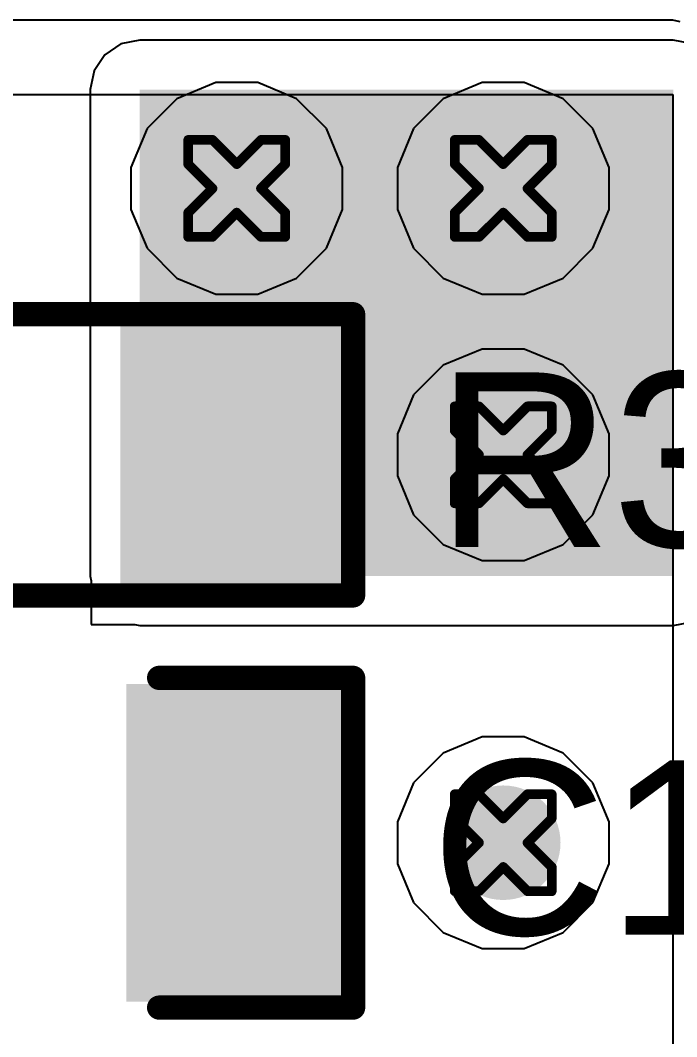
# Model space of a CAD drawing. Header units: inches. Extents: x -11 to 5379, y 0 to 5429.
# Drawn here: x 312.86 to 316.3, y 70.25 to 75.57 of the extents above; entities that cross this region are included whole.
import ezdxf

# ---------------------------------------------------------------- set-up
doc = ezdxf.new("R2010")
doc.units = ezdxf.units.IN
for name, color, linetype in [('Bottom Layer', 5, 'Continuous'), ('Drill Drawing', 1, 'Continuous'), ('GND', 16, 'Continuous'), ('PWR', 76, 'Continuous'), ('Top Layer', 1, 'Continuous'), ('Top Overlay', 2, 'Continuous'), ('Top Paste', 8, 'Continuous'), ('Top Solder', 216, 'Continuous'), ('Via Holes', 16, 'Continuous')]:
    doc.layers.add(name, color=color, linetype=linetype)
doc.styles.add('Arial', font='', dxfattribs={"height": 0.2})
doc.styles.get('Arial').set_extended_font_data('Arial')

# ---------------------------------------------------------------- blocks, each defined once
blk = doc.blocks.new('R___0805_208')
at = {"layer": 'Top Layer'}
for points in [[(-1.524, 0.635), (-0.508, 0.635), (-0.508, -0.635), (-1.524, -0.635)], [(0.508, 0.635), (1.524, 0.635), (1.524, -0.635), (0.508, -0.635)]]:
    blk.add_hatch(color=1, dxfattribs=at).paths.add_polyline_path(points)
at = {"layer": 'Top Paste'}
for points in [[(-1.524, 0.635), (-0.508, 0.635), (-0.508, -0.635), (-1.524, -0.635)], [(0.508, 0.635), (1.524, 0.635), (1.524, -0.635), (0.508, -0.635)]]:
    blk.add_hatch(color=8, dxfattribs=at).paths.add_polyline_path(points)
at = {"layer": 'Top Solder'}
for points in [[(-1.6256, 0.7366), (-0.4064, 0.7366), (-0.4064, -0.7366), (-1.6256, -0.7366)], [(0.4064, 0.7366), (1.6256, 0.7366), (1.6256, -0.7366), (0.4064, -0.7366)]]:
    blk.add_hatch(color=216, dxfattribs=at).paths.add_polyline_path(points)
at = {"layer": 'Top Overlay'}
for points in [[(-1.6256, -0.7366, 0.127, 0.127, 0), (-1.6256, 0.7366, 0.127, 0.127, 0)], [(-1.6256, 0.7366, 0.127, 0.127, 0), (1.6256, 0.7366, 0.127, 0.127, 0)], [(1.6256, -0.7366, 0.127, 0.127, 0), (1.6256, 0.7366, 0.127, 0.127, 0)], [(-1.6256, -0.7366, 0.127, 0.127, 0), (1.6256, -0.7366, 0.127, 0.127, 0)]]:
    blk.add_lwpolyline(points, format="xyseb", dxfattribs=at)
for points in [[(-1.65735, 0.7366, 0.0635, 0.0635, 1), (-1.59385, 0.7366, 0.0635, 0.0635, 1)], [(-1.65735, 0.7366, 0.0635, 0.0635, 1), (-1.59385, 0.7366, 0.0635, 0.0635, 1)], [(1.59385, 0.7366, 0.0635, 0.0635, 1), (1.65735, 0.7366, 0.0635, 0.0635, 1)], [(1.59385, 0.7366, 0.0635, 0.0635, 1), (1.65735, 0.7366, 0.0635, 0.0635, 1)], [(-1.65735, -0.7366, 0.0635, 0.0635, 1), (-1.59385, -0.7366, 0.0635, 0.0635, 1)], [(-1.65735, -0.7366, 0.0635, 0.0635, 1), (-1.59385, -0.7366, 0.0635, 0.0635, 1)], [(1.59385, -0.7366, 0.0635, 0.0635, 1), (1.65735, -0.7366, 0.0635, 0.0635, 1)], [(1.59385, -0.7366, 0.0635, 0.0635, 1), (1.65735, -0.7366, 0.0635, 0.0635, 1)]]:
    blk.add_lwpolyline(points, format="xyseb", close=True, dxfattribs=at)
blk = doc.blocks.new('C___0805_607')
at = {"layer": 'Top Layer'}
for points in [[(-1.524, 0.762), (-0.508, 0.762), (-0.508, -0.762), (-1.524, -0.762)], [(0.508, 0.762), (1.524, 0.762), (1.524, -0.762), (0.508, -0.762)]]:
    blk.add_hatch(color=1, dxfattribs=at).paths.add_polyline_path(points)
at = {"layer": 'Top Paste'}
for points in [[(-1.524, 0.762), (-0.508, 0.762), (-0.508, -0.762), (-1.524, -0.762)], [(0.508, 0.762), (1.524, 0.762), (1.524, -0.762), (0.508, -0.762)]]:
    blk.add_hatch(color=8, dxfattribs=at).paths.add_polyline_path(points)
at = {"layer": 'Top Solder'}
for points in [[(-1.594, 0.832), (-0.438, 0.832), (-0.438, -0.832), (-1.594, -0.832)], [(0.438, 0.832), (1.594, 0.832), (1.594, -0.832), (0.438, -0.832)]]:
    blk.add_hatch(color=216, dxfattribs=at).paths.add_polyline_path(points)
at = {"layer": 'Top Overlay'}
for points in [[(-1.6256, 0.8636, 0.127, 0.127, 0), (-1.6256, -0.8636, 0.127, 0.127, 0)], [(-0.6096, 0.8636, 0.127, 0.127, 0), (-1.6256, 0.8636, 0.127, 0.127, 0)], [(1.6256, 0.8636, 0.127, 0.127, 0), (0.6096, 0.8636, 0.127, 0.127, 0)], [(1.6256, 0.8636, 0.127, 0.127, 0), (1.6256, -0.8636, 0.127, 0.127, 0)], [(-0.6096, -0.8636, 0.127, 0.127, 0), (-1.6256, -0.8636, 0.127, 0.127, 0)], [(1.6256, -0.8636, 0.127, 0.127, 0), (0.6096, -0.8636, 0.127, 0.127, 0)]]:
    blk.add_lwpolyline(points, format="xyseb", dxfattribs=at)
for points in [[(-1.6574, 0.8636, 0.0635, 0.0635, 1), (-1.5938, 0.8636, 0.0635, 0.0635, 1)], [(-1.6574, 0.8636, 0.0635, 0.0635, 1), (-1.5938, 0.8636, 0.0635, 0.0635, 1)], [(-0.6413, 0.8636, 0.0635, 0.0635, 1), (-0.5778, 0.8636, 0.0635, 0.0635, 1)], [(0.5778, 0.8636, 0.0635, 0.0635, 1), (0.6413, 0.8636, 0.0635, 0.0635, 1)], [(1.5938, 0.8636, 0.0635, 0.0635, 1), (1.6574, 0.8636, 0.0635, 0.0635, 1)], [(1.5938, 0.8636, 0.0635, 0.0635, 1), (1.6574, 0.8636, 0.0635, 0.0635, 1)], [(-1.6574, -0.8636, 0.0635, 0.0635, 1), (-1.5938, -0.8636, 0.0635, 0.0635, 1)], [(-1.6574, -0.8636, 0.0635, 0.0635, 1), (-1.5938, -0.8636, 0.0635, 0.0635, 1)], [(-0.6413, -0.8636, 0.0635, 0.0635, 1), (-0.5778, -0.8636, 0.0635, 0.0635, 1)], [(0.5778, -0.8636, 0.0635, 0.0635, 1), (0.6413, -0.8636, 0.0635, 0.0635, 1)], [(1.5938, -0.8636, 0.0635, 0.0635, 1), (1.6574, -0.8636, 0.0635, 0.0635, 1)], [(1.5938, -0.8636, 0.0635, 0.0635, 1), (1.6574, -0.8636, 0.0635, 0.0635, 1)]]:
    blk.add_lwpolyline(points, format="xyseb", close=True, dxfattribs=at)

msp = doc.modelspace()

# ---------------------------------------------------------------- hatches: boundary and pattern name
at = {"layer": 'Bottom Layer'}
h = msp.add_hatch(color=5, dxfattribs=at)
edge = h.paths.add_edge_path()
edge.add_arc((313.996, 74.6921), 0.3, 0, 360)
h = msp.add_hatch(color=5, dxfattribs=at)
edge = h.paths.add_edge_path()
edge.add_arc((315.3918, 74.6921), 0.3, 0, 360)
h = msp.add_hatch(color=5, dxfattribs=at)
edge = h.paths.add_edge_path()
edge.add_arc((315.3918, 73.2963), 0.3, 0, 360)
h = msp.add_hatch(color=5, dxfattribs=at)
edge = h.paths.add_edge_path()
edge.add_arc((315.3918, 71.2643), 0.3, 0, 360)
at = {"layer": 'GND'}
h = msp.add_hatch(color=16, dxfattribs=at)
edge = h.paths.add_edge_path()
edge.add_arc((313.996, 74.6921), 0.3, 0, 360)
h = msp.add_hatch(color=16, dxfattribs=at)
edge = h.paths.add_edge_path()
edge.add_arc((315.3918, 74.6921), 0.3, 0, 360)
h = msp.add_hatch(color=16, dxfattribs=at)
edge = h.paths.add_edge_path()
edge.add_arc((315.3918, 73.2963), 0.3, 0, 360)
h = msp.add_hatch(color=16, dxfattribs=at)
edge = h.paths.add_edge_path()
edge.add_arc((315.3918, 71.2643), 0.3, 0, 360)
at = {"layer": 'PWR'}
h = msp.add_hatch(color=76, dxfattribs=at)
edge = h.paths.add_edge_path()
edge.add_arc((313.996, 74.6921), 0.3, 0, 360)
h = msp.add_hatch(color=76, dxfattribs=at)
edge = h.paths.add_edge_path()
edge.add_arc((315.3918, 74.6921), 0.3, 0, 360)
h = msp.add_hatch(color=76, dxfattribs=at)
edge = h.paths.add_edge_path()
edge.add_arc((315.3918, 73.2963), 0.3, 0, 360)
h = msp.add_hatch(color=76, dxfattribs=at)
edge = h.paths.add_edge_path()
edge.add_arc((315.3918, 71.2643), 0.3, 0, 360)
at = {"layer": 'Top Layer'}
msp.add_hatch(color=1, dxfattribs=at).paths.add_polyline_path([(316.282, 75.2094), (313.488, 75.2094), (313.488, 72.6613), (316.282, 72.6613)])
h = msp.add_hatch(color=1, dxfattribs=at)
edge = h.paths.add_edge_path()
edge.add_arc((313.996, 74.6921), 0.3, 0, 360)
h = msp.add_hatch(color=1, dxfattribs=at)
edge = h.paths.add_edge_path()
edge.add_arc((315.3918, 74.6921), 0.3, 0, 360)
h = msp.add_hatch(color=1, dxfattribs=at)
edge = h.paths.add_edge_path()
edge.add_arc((315.3918, 73.2963), 0.3, 0, 360)
h = msp.add_hatch(color=1, dxfattribs=at)
edge = h.paths.add_edge_path()
edge.add_arc((315.3918, 71.2643), 0.3, 0, 360)
at = {"layer": 'Via Holes'}
h = msp.add_hatch(color=7, dxfattribs=at)
edge = h.paths.add_edge_path()
edge.add_arc((313.996, 74.6921), 0.15, 0, 360)
h = msp.add_hatch(color=7, dxfattribs=at)
edge = h.paths.add_edge_path()
edge.add_arc((315.3918, 74.6921), 0.15, 0, 360)
h = msp.add_hatch(color=7, dxfattribs=at)
edge = h.paths.add_edge_path()
edge.add_arc((315.3918, 73.2963), 0.15, 0, 360)
h = msp.add_hatch(color=7, dxfattribs=at)
edge = h.paths.add_edge_path()
edge.add_arc((315.3918, 71.2643), 0.15, 0, 360)

# ---------------------------------------------------------------- linework, layer by layer
at = {"layer": 'Bottom Layer'}
for p, q in [((313.8858, 75.2461), (313.6821, 75.1618)), ((314.1062, 75.2461), (313.8858, 75.2461)), ((314.3098, 75.1618), (314.1062, 75.2461)), ((315.2816, 75.2461), (315.078, 75.1618)), ((315.502, 75.2461), (315.2816, 75.2461)), ((315.7056, 75.1618), (315.502, 75.2461)), ((313.6821, 75.1618), (313.5263, 75.006)), ((314.4656, 75.006), (314.3098, 75.1618)), ((315.078, 75.1618), (314.9221, 75.006)), ((315.8615, 75.006), (315.7056, 75.1618)), ((313.5263, 75.006), (313.442, 74.8023)), ((314.55, 74.8023), (314.4656, 75.006)), ((314.9221, 75.006), (314.8378, 74.8023)), ((315.9458, 74.8023), (315.8615, 75.006)), ((313.442, 74.8023), (313.442, 74.5819)), ((314.55, 74.5819), (314.55, 74.8023)), ((314.8378, 74.8023), (314.8378, 74.5819)), ((315.9458, 74.5819), (315.9458, 74.8023)), ((313.442, 74.5819), (313.5263, 74.3783)), ((314.4656, 74.3783), (314.55, 74.5819)), ((314.8378, 74.5819), (314.9221, 74.3783)), ((315.8615, 74.3783), (315.9458, 74.5819)), ((313.5263, 74.3783), (313.6821, 74.2225)), ((314.3098, 74.2225), (314.4656, 74.3783)), ((314.9221, 74.3783), (315.078, 74.2225)), ((315.7056, 74.2225), (315.8615, 74.3783)), ((313.6821, 74.2225), (313.8858, 74.1381)), ((314.1062, 74.1381), (314.3098, 74.2225)), ((315.078, 74.2225), (315.2816, 74.1381)), ((315.502, 74.1381), (315.7056, 74.2225)), ((313.8858, 74.1381), (314.1062, 74.1381)), ((315.2816, 74.1381), (315.502, 74.1381)), ((315.2816, 73.8503), (315.078, 73.766)), ((315.502, 73.8503), (315.2816, 73.8503)), ((315.7056, 73.766), (315.502, 73.8503)), ((315.078, 73.766), (314.9221, 73.6101)), ((315.8615, 73.6101), (315.7056, 73.766)), ((314.9221, 73.6101), (314.8378, 73.4065)), ((315.9458, 73.4065), (315.8615, 73.6101)), ((314.8378, 73.4065), (314.8378, 73.1861)), ((315.9458, 73.1861), (315.9458, 73.4065)), ((314.8378, 73.1861), (314.9221, 72.9825)), ((315.8615, 72.9825), (315.9458, 73.1861)), ((314.9221, 72.9825), (315.078, 72.8267)), ((315.7056, 72.8267), (315.8615, 72.9825)), ((315.078, 72.8267), (315.2816, 72.7423)), ((315.502, 72.7423), (315.7056, 72.8267)), ((315.2816, 72.7423), (315.502, 72.7423))]:
    msp.add_line(p, q, dxfattribs=at)
at = {"layer": 'Drill Drawing'}
for points in [[(313.742, 74.8191, 0.0508, 0.0508, 0), (313.742, 74.9461, 0.0508, 0.0508, 0)], [(313.742, 74.9461, 0.0508, 0.0508, 0), (313.869, 74.9461, 0.0508, 0.0508, 0)], [(313.869, 74.9461, 0.0508, 0.0508, 0), (313.996, 74.8191, 0.0508, 0.0508, 0)], [(313.996, 74.8191, 0.0508, 0.0508, 0), (314.123, 74.9461, 0.0508, 0.0508, 0)], [(314.123, 74.9461, 0.0508, 0.0508, 0), (314.25, 74.9461, 0.0508, 0.0508, 0)], [(314.25, 74.8191, 0.0508, 0.0508, 0), (314.25, 74.9461, 0.0508, 0.0508, 0)], [(315.1378, 74.8191, 0.0508, 0.0508, 0), (315.1378, 74.9461, 0.0508, 0.0508, 0)], [(315.1378, 74.9461, 0.0508, 0.0508, 0), (315.2648, 74.9461, 0.0508, 0.0508, 0)], [(315.2648, 74.9461, 0.0508, 0.0508, 0), (315.3918, 74.8191, 0.0508, 0.0508, 0)], [(315.3918, 74.8191, 0.0508, 0.0508, 0), (315.5188, 74.9461, 0.0508, 0.0508, 0)], [(315.5188, 74.9461, 0.0508, 0.0508, 0), (315.6458, 74.9461, 0.0508, 0.0508, 0)], [(315.6458, 74.8191, 0.0508, 0.0508, 0), (315.6458, 74.9461, 0.0508, 0.0508, 0)], [(313.742, 74.8191, 0.0508, 0.0508, 0), (313.869, 74.6921, 0.0508, 0.0508, 0)], [(314.123, 74.6921, 0.0508, 0.0508, 0), (314.25, 74.8191, 0.0508, 0.0508, 0)], [(315.1378, 74.8191, 0.0508, 0.0508, 0), (315.2648, 74.6921, 0.0508, 0.0508, 0)], [(315.5188, 74.6921, 0.0508, 0.0508, 0), (315.6458, 74.8191, 0.0508, 0.0508, 0)], [(313.742, 74.5651, 0.0508, 0.0508, 0), (313.869, 74.6921, 0.0508, 0.0508, 0)], [(314.123, 74.6921, 0.0508, 0.0508, 0), (314.25, 74.5651, 0.0508, 0.0508, 0)], [(315.1378, 74.5651, 0.0508, 0.0508, 0), (315.2648, 74.6921, 0.0508, 0.0508, 0)], [(315.5188, 74.6921, 0.0508, 0.0508, 0), (315.6458, 74.5651, 0.0508, 0.0508, 0)], [(313.742, 74.4381, 0.0508, 0.0508, 0), (313.742, 74.5651, 0.0508, 0.0508, 0)], [(313.869, 74.4381, 0.0508, 0.0508, 0), (313.996, 74.5651, 0.0508, 0.0508, 0)], [(313.996, 74.5651, 0.0508, 0.0508, 0), (314.123, 74.4381, 0.0508, 0.0508, 0)], [(314.25, 74.4381, 0.0508, 0.0508, 0), (314.25, 74.5651, 0.0508, 0.0508, 0)], [(315.1378, 74.4381, 0.0508, 0.0508, 0), (315.1378, 74.5651, 0.0508, 0.0508, 0)], [(315.2648, 74.4381, 0.0508, 0.0508, 0), (315.3918, 74.5651, 0.0508, 0.0508, 0)], [(315.3918, 74.5651, 0.0508, 0.0508, 0), (315.5188, 74.4381, 0.0508, 0.0508, 0)], [(315.6458, 74.4381, 0.0508, 0.0508, 0), (315.6458, 74.5651, 0.0508, 0.0508, 0)], [(313.742, 74.4381, 0.0508, 0.0508, 0), (313.869, 74.4381, 0.0508, 0.0508, 0)], [(314.123, 74.4381, 0.0508, 0.0508, 0), (314.25, 74.4381, 0.0508, 0.0508, 0)], [(315.1378, 74.4381, 0.0508, 0.0508, 0), (315.2648, 74.4381, 0.0508, 0.0508, 0)], [(315.5188, 74.4381, 0.0508, 0.0508, 0), (315.6458, 74.4381, 0.0508, 0.0508, 0)], [(315.1378, 73.4233, 0.0508, 0.0508, 0), (315.1378, 73.5503, 0.0508, 0.0508, 0)], [(315.1378, 73.5503, 0.0508, 0.0508, 0), (315.2648, 73.5503, 0.0508, 0.0508, 0)], [(315.2648, 73.5503, 0.0508, 0.0508, 0), (315.3918, 73.4233, 0.0508, 0.0508, 0)], [(315.3918, 73.4233, 0.0508, 0.0508, 0), (315.5188, 73.5503, 0.0508, 0.0508, 0)], [(315.5188, 73.5503, 0.0508, 0.0508, 0), (315.6458, 73.5503, 0.0508, 0.0508, 0)], [(315.6458, 73.4233, 0.0508, 0.0508, 0), (315.6458, 73.5503, 0.0508, 0.0508, 0)], [(315.1378, 73.4233, 0.0508, 0.0508, 0), (315.2648, 73.2963, 0.0508, 0.0508, 0)], [(315.5188, 73.2963, 0.0508, 0.0508, 0), (315.6458, 73.4233, 0.0508, 0.0508, 0)], [(315.1378, 73.1693, 0.0508, 0.0508, 0), (315.2648, 73.2963, 0.0508, 0.0508, 0)], [(315.5188, 73.2963, 0.0508, 0.0508, 0), (315.6458, 73.1693, 0.0508, 0.0508, 0)], [(315.1378, 73.0423, 0.0508, 0.0508, 0), (315.1378, 73.1693, 0.0508, 0.0508, 0)], [(315.2648, 73.0423, 0.0508, 0.0508, 0), (315.3918, 73.1693, 0.0508, 0.0508, 0)], [(315.3918, 73.1693, 0.0508, 0.0508, 0), (315.5188, 73.0423, 0.0508, 0.0508, 0)], [(315.6458, 73.0423, 0.0508, 0.0508, 0), (315.6458, 73.1693, 0.0508, 0.0508, 0)], [(315.1378, 73.0423, 0.0508, 0.0508, 0), (315.2648, 73.0423, 0.0508, 0.0508, 0)], [(315.5188, 73.0423, 0.0508, 0.0508, 0), (315.6458, 73.0423, 0.0508, 0.0508, 0)], [(315.1378, 71.3913, 0.0508, 0.0508, 0), (315.1378, 71.5183, 0.0508, 0.0508, 0)], [(315.1378, 71.5183, 0.0508, 0.0508, 0), (315.2648, 71.5183, 0.0508, 0.0508, 0)], [(315.2648, 71.5183, 0.0508, 0.0508, 0), (315.3918, 71.3913, 0.0508, 0.0508, 0)], [(315.3918, 71.3913, 0.0508, 0.0508, 0), (315.5188, 71.5183, 0.0508, 0.0508, 0)], [(315.5188, 71.5183, 0.0508, 0.0508, 0), (315.6458, 71.5183, 0.0508, 0.0508, 0)], [(315.6458, 71.3913, 0.0508, 0.0508, 0), (315.6458, 71.5183, 0.0508, 0.0508, 0)], [(315.1378, 71.3913, 0.0508, 0.0508, 0), (315.2648, 71.2643, 0.0508, 0.0508, 0)], [(315.5188, 71.2643, 0.0508, 0.0508, 0), (315.6458, 71.3913, 0.0508, 0.0508, 0)], [(315.1378, 71.1373, 0.0508, 0.0508, 0), (315.2648, 71.2643, 0.0508, 0.0508, 0)], [(315.5188, 71.2643, 0.0508, 0.0508, 0), (315.6458, 71.1373, 0.0508, 0.0508, 0)], [(315.1378, 71.0103, 0.0508, 0.0508, 0), (315.1378, 71.1373, 0.0508, 0.0508, 0)], [(315.2648, 71.0103, 0.0508, 0.0508, 0), (315.3918, 71.1373, 0.0508, 0.0508, 0)], [(315.3918, 71.1373, 0.0508, 0.0508, 0), (315.5188, 71.0103, 0.0508, 0.0508, 0)], [(315.6458, 71.0103, 0.0508, 0.0508, 0), (315.6458, 71.1373, 0.0508, 0.0508, 0)], [(315.1378, 71.0103, 0.0508, 0.0508, 0), (315.2648, 71.0103, 0.0508, 0.0508, 0)], [(315.5188, 71.0103, 0.0508, 0.0508, 0), (315.6458, 71.0103, 0.0508, 0.0508, 0)]]:
    msp.add_lwpolyline(points, format="xyseb", dxfattribs=at)
for points in [[(313.7293, 74.9461, 0.0254, 0.0254, 1), (313.7547, 74.9461, 0.0254, 0.0254, 1)], [(313.7293, 74.9461, 0.0254, 0.0254, 1), (313.7547, 74.9461, 0.0254, 0.0254, 1)], [(313.8563, 74.9461, 0.0254, 0.0254, 1), (313.8817, 74.9461, 0.0254, 0.0254, 1)], [(313.8563, 74.9461, 0.0254, 0.0254, 1), (313.8817, 74.9461, 0.0254, 0.0254, 1)], [(314.1103, 74.9461, 0.0254, 0.0254, 1), (314.1357, 74.9461, 0.0254, 0.0254, 1)], [(314.1103, 74.9461, 0.0254, 0.0254, 1), (314.1357, 74.9461, 0.0254, 0.0254, 1)], [(314.2373, 74.9461, 0.0254, 0.0254, 1), (314.2627, 74.9461, 0.0254, 0.0254, 1)], [(314.2373, 74.9461, 0.0254, 0.0254, 1), (314.2627, 74.9461, 0.0254, 0.0254, 1)], [(315.1251, 74.9461, 0.0254, 0.0254, 1), (315.1505, 74.9461, 0.0254, 0.0254, 1)], [(315.1251, 74.9461, 0.0254, 0.0254, 1), (315.1505, 74.9461, 0.0254, 0.0254, 1)], [(315.2521, 74.9461, 0.0254, 0.0254, 1), (315.2775, 74.9461, 0.0254, 0.0254, 1)], [(315.2521, 74.9461, 0.0254, 0.0254, 1), (315.2775, 74.9461, 0.0254, 0.0254, 1)], [(315.5061, 74.9461, 0.0254, 0.0254, 1), (315.5315, 74.9461, 0.0254, 0.0254, 1)], [(315.5061, 74.9461, 0.0254, 0.0254, 1), (315.5315, 74.9461, 0.0254, 0.0254, 1)], [(315.6331, 74.9461, 0.0254, 0.0254, 1), (315.6585, 74.9461, 0.0254, 0.0254, 1)], [(315.6331, 74.9461, 0.0254, 0.0254, 1), (315.6585, 74.9461, 0.0254, 0.0254, 1)], [(313.7293, 74.8191, 0.0254, 0.0254, 1), (313.7547, 74.8191, 0.0254, 0.0254, 1)], [(313.7293, 74.8191, 0.0254, 0.0254, 1), (313.7547, 74.8191, 0.0254, 0.0254, 1)], [(313.9833, 74.8191, 0.0254, 0.0254, 1), (314.0087, 74.8191, 0.0254, 0.0254, 1)], [(313.9833, 74.8191, 0.0254, 0.0254, 1), (314.0087, 74.8191, 0.0254, 0.0254, 1)], [(314.2373, 74.8191, 0.0254, 0.0254, 1), (314.2627, 74.8191, 0.0254, 0.0254, 1)], [(314.2373, 74.8191, 0.0254, 0.0254, 1), (314.2627, 74.8191, 0.0254, 0.0254, 1)], [(315.1251, 74.8191, 0.0254, 0.0254, 1), (315.1505, 74.8191, 0.0254, 0.0254, 1)], [(315.1251, 74.8191, 0.0254, 0.0254, 1), (315.1505, 74.8191, 0.0254, 0.0254, 1)], [(315.3791, 74.8191, 0.0254, 0.0254, 1), (315.4045, 74.8191, 0.0254, 0.0254, 1)], [(315.3791, 74.8191, 0.0254, 0.0254, 1), (315.4045, 74.8191, 0.0254, 0.0254, 1)], [(315.6331, 74.8191, 0.0254, 0.0254, 1), (315.6585, 74.8191, 0.0254, 0.0254, 1)], [(315.6331, 74.8191, 0.0254, 0.0254, 1), (315.6585, 74.8191, 0.0254, 0.0254, 1)], [(313.8563, 74.6921, 0.0254, 0.0254, 1), (313.8817, 74.6921, 0.0254, 0.0254, 1)], [(313.8563, 74.6921, 0.0254, 0.0254, 1), (313.8817, 74.6921, 0.0254, 0.0254, 1)], [(314.1103, 74.6921, 0.0254, 0.0254, 1), (314.1357, 74.6921, 0.0254, 0.0254, 1)], [(314.1103, 74.6921, 0.0254, 0.0254, 1), (314.1357, 74.6921, 0.0254, 0.0254, 1)], [(315.2521, 74.6921, 0.0254, 0.0254, 1), (315.2775, 74.6921, 0.0254, 0.0254, 1)], [(315.2521, 74.6921, 0.0254, 0.0254, 1), (315.2775, 74.6921, 0.0254, 0.0254, 1)], [(315.5061, 74.6921, 0.0254, 0.0254, 1), (315.5315, 74.6921, 0.0254, 0.0254, 1)], [(315.5061, 74.6921, 0.0254, 0.0254, 1), (315.5315, 74.6921, 0.0254, 0.0254, 1)], [(313.7293, 74.5651, 0.0254, 0.0254, 1), (313.7547, 74.5651, 0.0254, 0.0254, 1)], [(313.7293, 74.5651, 0.0254, 0.0254, 1), (313.7547, 74.5651, 0.0254, 0.0254, 1)], [(313.9833, 74.5651, 0.0254, 0.0254, 1), (314.0087, 74.5651, 0.0254, 0.0254, 1)], [(313.9833, 74.5651, 0.0254, 0.0254, 1), (314.0087, 74.5651, 0.0254, 0.0254, 1)], [(314.2373, 74.5651, 0.0254, 0.0254, 1), (314.2627, 74.5651, 0.0254, 0.0254, 1)], [(314.2373, 74.5651, 0.0254, 0.0254, 1), (314.2627, 74.5651, 0.0254, 0.0254, 1)], [(315.1251, 74.5651, 0.0254, 0.0254, 1), (315.1505, 74.5651, 0.0254, 0.0254, 1)], [(315.1251, 74.5651, 0.0254, 0.0254, 1), (315.1505, 74.5651, 0.0254, 0.0254, 1)], [(315.3791, 74.5651, 0.0254, 0.0254, 1), (315.4045, 74.5651, 0.0254, 0.0254, 1)], [(315.3791, 74.5651, 0.0254, 0.0254, 1), (315.4045, 74.5651, 0.0254, 0.0254, 1)], [(315.6331, 74.5651, 0.0254, 0.0254, 1), (315.6585, 74.5651, 0.0254, 0.0254, 1)], [(315.6331, 74.5651, 0.0254, 0.0254, 1), (315.6585, 74.5651, 0.0254, 0.0254, 1)], [(313.7293, 74.4381, 0.0254, 0.0254, 1), (313.7547, 74.4381, 0.0254, 0.0254, 1)], [(313.7293, 74.4381, 0.0254, 0.0254, 1), (313.7547, 74.4381, 0.0254, 0.0254, 1)], [(313.8563, 74.4381, 0.0254, 0.0254, 1), (313.8817, 74.4381, 0.0254, 0.0254, 1)], [(313.8563, 74.4381, 0.0254, 0.0254, 1), (313.8817, 74.4381, 0.0254, 0.0254, 1)], [(314.1103, 74.4381, 0.0254, 0.0254, 1), (314.1357, 74.4381, 0.0254, 0.0254, 1)], [(314.1103, 74.4381, 0.0254, 0.0254, 1), (314.1357, 74.4381, 0.0254, 0.0254, 1)], [(314.2373, 74.4381, 0.0254, 0.0254, 1), (314.2627, 74.4381, 0.0254, 0.0254, 1)], [(314.2373, 74.4381, 0.0254, 0.0254, 1), (314.2627, 74.4381, 0.0254, 0.0254, 1)], [(315.1251, 74.4381, 0.0254, 0.0254, 1), (315.1505, 74.4381, 0.0254, 0.0254, 1)], [(315.1251, 74.4381, 0.0254, 0.0254, 1), (315.1505, 74.4381, 0.0254, 0.0254, 1)], [(315.2521, 74.4381, 0.0254, 0.0254, 1), (315.2775, 74.4381, 0.0254, 0.0254, 1)], [(315.2521, 74.4381, 0.0254, 0.0254, 1), (315.2775, 74.4381, 0.0254, 0.0254, 1)], [(315.5061, 74.4381, 0.0254, 0.0254, 1), (315.5315, 74.4381, 0.0254, 0.0254, 1)], [(315.5061, 74.4381, 0.0254, 0.0254, 1), (315.5315, 74.4381, 0.0254, 0.0254, 1)], [(315.6331, 74.4381, 0.0254, 0.0254, 1), (315.6585, 74.4381, 0.0254, 0.0254, 1)], [(315.6331, 74.4381, 0.0254, 0.0254, 1), (315.6585, 74.4381, 0.0254, 0.0254, 1)], [(315.1251, 73.5503, 0.0254, 0.0254, 1), (315.1505, 73.5503, 0.0254, 0.0254, 1)], [(315.1251, 73.5503, 0.0254, 0.0254, 1), (315.1505, 73.5503, 0.0254, 0.0254, 1)], [(315.2521, 73.5503, 0.0254, 0.0254, 1), (315.2775, 73.5503, 0.0254, 0.0254, 1)], [(315.2521, 73.5503, 0.0254, 0.0254, 1), (315.2775, 73.5503, 0.0254, 0.0254, 1)], [(315.5061, 73.5503, 0.0254, 0.0254, 1), (315.5315, 73.5503, 0.0254, 0.0254, 1)], [(315.5061, 73.5503, 0.0254, 0.0254, 1), (315.5315, 73.5503, 0.0254, 0.0254, 1)], [(315.6331, 73.5503, 0.0254, 0.0254, 1), (315.6585, 73.5503, 0.0254, 0.0254, 1)], [(315.6331, 73.5503, 0.0254, 0.0254, 1), (315.6585, 73.5503, 0.0254, 0.0254, 1)], [(315.1251, 73.4233, 0.0254, 0.0254, 1), (315.1505, 73.4233, 0.0254, 0.0254, 1)], [(315.1251, 73.4233, 0.0254, 0.0254, 1), (315.1505, 73.4233, 0.0254, 0.0254, 1)], [(315.3791, 73.4233, 0.0254, 0.0254, 1), (315.4045, 73.4233, 0.0254, 0.0254, 1)], [(315.3791, 73.4233, 0.0254, 0.0254, 1), (315.4045, 73.4233, 0.0254, 0.0254, 1)], [(315.6331, 73.4233, 0.0254, 0.0254, 1), (315.6585, 73.4233, 0.0254, 0.0254, 1)], [(315.6331, 73.4233, 0.0254, 0.0254, 1), (315.6585, 73.4233, 0.0254, 0.0254, 1)], [(315.2521, 73.2963, 0.0254, 0.0254, 1), (315.2775, 73.2963, 0.0254, 0.0254, 1)], [(315.2521, 73.2963, 0.0254, 0.0254, 1), (315.2775, 73.2963, 0.0254, 0.0254, 1)], [(315.5061, 73.2963, 0.0254, 0.0254, 1), (315.5315, 73.2963, 0.0254, 0.0254, 1)], [(315.5061, 73.2963, 0.0254, 0.0254, 1), (315.5315, 73.2963, 0.0254, 0.0254, 1)], [(315.1251, 73.1693, 0.0254, 0.0254, 1), (315.1505, 73.1693, 0.0254, 0.0254, 1)], [(315.1251, 73.1693, 0.0254, 0.0254, 1), (315.1505, 73.1693, 0.0254, 0.0254, 1)], [(315.3791, 73.1693, 0.0254, 0.0254, 1), (315.4045, 73.1693, 0.0254, 0.0254, 1)], [(315.3791, 73.1693, 0.0254, 0.0254, 1), (315.4045, 73.1693, 0.0254, 0.0254, 1)], [(315.6331, 73.1693, 0.0254, 0.0254, 1), (315.6585, 73.1693, 0.0254, 0.0254, 1)], [(315.6331, 73.1693, 0.0254, 0.0254, 1), (315.6585, 73.1693, 0.0254, 0.0254, 1)], [(315.1251, 73.0423, 0.0254, 0.0254, 1), (315.1505, 73.0423, 0.0254, 0.0254, 1)], [(315.1251, 73.0423, 0.0254, 0.0254, 1), (315.1505, 73.0423, 0.0254, 0.0254, 1)], [(315.2521, 73.0423, 0.0254, 0.0254, 1), (315.2775, 73.0423, 0.0254, 0.0254, 1)], [(315.2521, 73.0423, 0.0254, 0.0254, 1), (315.2775, 73.0423, 0.0254, 0.0254, 1)], [(315.5061, 73.0423, 0.0254, 0.0254, 1), (315.5315, 73.0423, 0.0254, 0.0254, 1)], [(315.5061, 73.0423, 0.0254, 0.0254, 1), (315.5315, 73.0423, 0.0254, 0.0254, 1)], [(315.6331, 73.0423, 0.0254, 0.0254, 1), (315.6585, 73.0423, 0.0254, 0.0254, 1)], [(315.6331, 73.0423, 0.0254, 0.0254, 1), (315.6585, 73.0423, 0.0254, 0.0254, 1)], [(315.1251, 71.5183, 0.0254, 0.0254, 1), (315.1505, 71.5183, 0.0254, 0.0254, 1)], [(315.1251, 71.5183, 0.0254, 0.0254, 1), (315.1505, 71.5183, 0.0254, 0.0254, 1)], [(315.2521, 71.5183, 0.0254, 0.0254, 1), (315.2775, 71.5183, 0.0254, 0.0254, 1)], [(315.2521, 71.5183, 0.0254, 0.0254, 1), (315.2775, 71.5183, 0.0254, 0.0254, 1)], [(315.5061, 71.5183, 0.0254, 0.0254, 1), (315.5315, 71.5183, 0.0254, 0.0254, 1)], [(315.5061, 71.5183, 0.0254, 0.0254, 1), (315.5315, 71.5183, 0.0254, 0.0254, 1)], [(315.6331, 71.5183, 0.0254, 0.0254, 1), (315.6585, 71.5183, 0.0254, 0.0254, 1)], [(315.6331, 71.5183, 0.0254, 0.0254, 1), (315.6585, 71.5183, 0.0254, 0.0254, 1)], [(315.1251, 71.3913, 0.0254, 0.0254, 1), (315.1505, 71.3913, 0.0254, 0.0254, 1)], [(315.1251, 71.3913, 0.0254, 0.0254, 1), (315.1505, 71.3913, 0.0254, 0.0254, 1)], [(315.3791, 71.3913, 0.0254, 0.0254, 1), (315.4045, 71.3913, 0.0254, 0.0254, 1)], [(315.3791, 71.3913, 0.0254, 0.0254, 1), (315.4045, 71.3913, 0.0254, 0.0254, 1)], [(315.6331, 71.3913, 0.0254, 0.0254, 1), (315.6585, 71.3913, 0.0254, 0.0254, 1)], [(315.6331, 71.3913, 0.0254, 0.0254, 1), (315.6585, 71.3913, 0.0254, 0.0254, 1)], [(315.2521, 71.2643, 0.0254, 0.0254, 1), (315.2775, 71.2643, 0.0254, 0.0254, 1)], [(315.2521, 71.2643, 0.0254, 0.0254, 1), (315.2775, 71.2643, 0.0254, 0.0254, 1)], [(315.5061, 71.2643, 0.0254, 0.0254, 1), (315.5315, 71.2643, 0.0254, 0.0254, 1)], [(315.5061, 71.2643, 0.0254, 0.0254, 1), (315.5315, 71.2643, 0.0254, 0.0254, 1)], [(315.1251, 71.1373, 0.0254, 0.0254, 1), (315.1505, 71.1373, 0.0254, 0.0254, 1)], [(315.1251, 71.1373, 0.0254, 0.0254, 1), (315.1505, 71.1373, 0.0254, 0.0254, 1)], [(315.3791, 71.1373, 0.0254, 0.0254, 1), (315.4045, 71.1373, 0.0254, 0.0254, 1)], [(315.3791, 71.1373, 0.0254, 0.0254, 1), (315.4045, 71.1373, 0.0254, 0.0254, 1)], [(315.6331, 71.1373, 0.0254, 0.0254, 1), (315.6585, 71.1373, 0.0254, 0.0254, 1)], [(315.6331, 71.1373, 0.0254, 0.0254, 1), (315.6585, 71.1373, 0.0254, 0.0254, 1)], [(315.1251, 71.0103, 0.0254, 0.0254, 1), (315.1505, 71.0103, 0.0254, 0.0254, 1)], [(315.1251, 71.0103, 0.0254, 0.0254, 1), (315.1505, 71.0103, 0.0254, 0.0254, 1)], [(315.2521, 71.0103, 0.0254, 0.0254, 1), (315.2775, 71.0103, 0.0254, 0.0254, 1)], [(315.2521, 71.0103, 0.0254, 0.0254, 1), (315.2775, 71.0103, 0.0254, 0.0254, 1)], [(315.5061, 71.0103, 0.0254, 0.0254, 1), (315.5315, 71.0103, 0.0254, 0.0254, 1)], [(315.5061, 71.0103, 0.0254, 0.0254, 1), (315.5315, 71.0103, 0.0254, 0.0254, 1)], [(315.6331, 71.0103, 0.0254, 0.0254, 1), (315.6585, 71.0103, 0.0254, 0.0254, 1)], [(315.6331, 71.0103, 0.0254, 0.0254, 1), (315.6585, 71.0103, 0.0254, 0.0254, 1)]]:
    msp.add_lwpolyline(points, format="xyseb", close=True, dxfattribs=at)
at = {"layer": 'GND'}
for p, q in [((313.8858, 75.2461), (313.6821, 75.1618)), ((314.1062, 75.2461), (313.8858, 75.2461)), ((314.3098, 75.1618), (314.1062, 75.2461)), ((315.2816, 75.2461), (315.078, 75.1618)), ((315.502, 75.2461), (315.2816, 75.2461)), ((315.7056, 75.1618), (315.502, 75.2461)), ((313.6821, 75.1618), (313.5263, 75.006)), ((314.4656, 75.006), (314.3098, 75.1618)), ((315.078, 75.1618), (314.9221, 75.006)), ((315.8615, 75.006), (315.7056, 75.1618)), ((313.5263, 75.006), (313.442, 74.8023)), ((314.55, 74.8023), (314.4656, 75.006)), ((314.9221, 75.006), (314.8378, 74.8023)), ((315.9458, 74.8023), (315.8615, 75.006)), ((313.442, 74.8023), (313.442, 74.5819)), ((314.55, 74.5819), (314.55, 74.8023)), ((314.8378, 74.8023), (314.8378, 74.5819)), ((315.9458, 74.5819), (315.9458, 74.8023)), ((313.442, 74.5819), (313.5263, 74.3783)), ((314.4656, 74.3783), (314.55, 74.5819)), ((314.8378, 74.5819), (314.9221, 74.3783)), ((315.8615, 74.3783), (315.9458, 74.5819)), ((313.5263, 74.3783), (313.6821, 74.2225)), ((314.3098, 74.2225), (314.4656, 74.3783)), ((314.9221, 74.3783), (315.078, 74.2225)), ((315.7056, 74.2225), (315.8615, 74.3783)), ((313.6821, 74.2225), (313.8858, 74.1381)), ((314.1062, 74.1381), (314.3098, 74.2225)), ((315.078, 74.2225), (315.2816, 74.1381)), ((315.502, 74.1381), (315.7056, 74.2225)), ((313.8858, 74.1381), (314.1062, 74.1381)), ((315.2816, 74.1381), (315.502, 74.1381)), ((315.2816, 73.8503), (315.078, 73.766)), ((315.502, 73.8503), (315.2816, 73.8503)), ((315.7056, 73.766), (315.502, 73.8503)), ((315.078, 73.766), (314.9221, 73.6101)), ((315.8615, 73.6101), (315.7056, 73.766)), ((314.9221, 73.6101), (314.8378, 73.4065)), ((315.9458, 73.4065), (315.8615, 73.6101)), ((314.8378, 73.4065), (314.8378, 73.1861)), ((315.9458, 73.1861), (315.9458, 73.4065)), ((314.8378, 73.1861), (314.9221, 72.9825)), ((315.8615, 72.9825), (315.9458, 73.1861)), ((314.9221, 72.9825), (315.078, 72.8267)), ((315.7056, 72.8267), (315.8615, 72.9825)), ((315.078, 72.8267), (315.2816, 72.7423)), ((315.502, 72.7423), (315.7056, 72.8267)), ((315.2816, 72.7423), (315.502, 72.7423))]:
    msp.add_line(p, q, dxfattribs=at)
at = {"layer": 'PWR'}
for p, q in [((316.2808, 75.5725), (311.4294, 75.5725)), ((316.3183, 75.565), (316.2808, 75.5725)), ((311.4294, 75.184), (316.2808, 75.184)), ((316.2808, 75.184), (316.2808, 66.7258)), ((315.2816, 71.8183), (315.078, 71.734)), ((315.502, 71.8183), (315.2816, 71.8183)), ((315.7056, 71.734), (315.502, 71.8183)), ((315.078, 71.734), (314.9221, 71.5781)), ((315.8615, 71.5781), (315.7056, 71.734)), ((314.9221, 71.5781), (314.8378, 71.3745)), ((315.9458, 71.3745), (315.8615, 71.5781)), ((314.8378, 71.3745), (314.8378, 71.1541)), ((315.9458, 71.1541), (315.9458, 71.3745)), ((314.8378, 71.1541), (314.9221, 70.9505)), ((315.8615, 70.9505), (315.9458, 71.1541)), ((314.9221, 70.9505), (315.078, 70.7947)), ((315.7056, 70.7947), (315.8615, 70.9505)), ((315.078, 70.7947), (315.2816, 70.7103)), ((315.502, 70.7103), (315.7056, 70.7947)), ((315.2816, 70.7103), (315.502, 70.7103))]:
    msp.add_line(p, q, dxfattribs=at)
at = {"layer": 'Top Layer'}
for p, q in [((313.3889, 75.4487), (313.3048, 75.3925)), ((313.488, 75.4684), (313.3889, 75.4487)), ((316.282, 75.4684), (313.488, 75.4684)), ((316.3811, 75.4487), (316.282, 75.4684)), ((313.3048, 75.3925), (313.2487, 75.3085)), ((313.2487, 75.3085), (313.229, 75.2094)), ((313.229, 75.2094), (313.229, 72.6613)), ((313.229, 72.6613), (313.234, 72.6363)), ((313.234, 72.6363), (313.234, 72.4073)), ((316.282, 72.4023), (316.3811, 72.422)), ((313.234, 72.4073), (313.4629, 72.4073)), ((313.4629, 72.4073), (313.488, 72.4023)), ((313.488, 72.4023), (316.282, 72.4023))]:
    msp.add_line(p, q, dxfattribs=at)

# ---------------------------------------------------------------- block references
msp.add_blockref('R___0805_208', (312.98, 73.2963))
at = {"rotation": 180}
msp.add_blockref('C___0805_607', (312.98, 71.2643), dxfattribs=at)

# ---------------------------------------------------------------- texts
at = {"layer": 'Top Overlay', "style": 'Arial'}
for s, p in [('R311', (315.0378, 72.8139)), ('C128', (315.0125, 70.7819))]:
    msp.add_text(s, height=0.9144, dxfattribs=at).set_placement(p)

doc.saveas('drawing.dxf')
